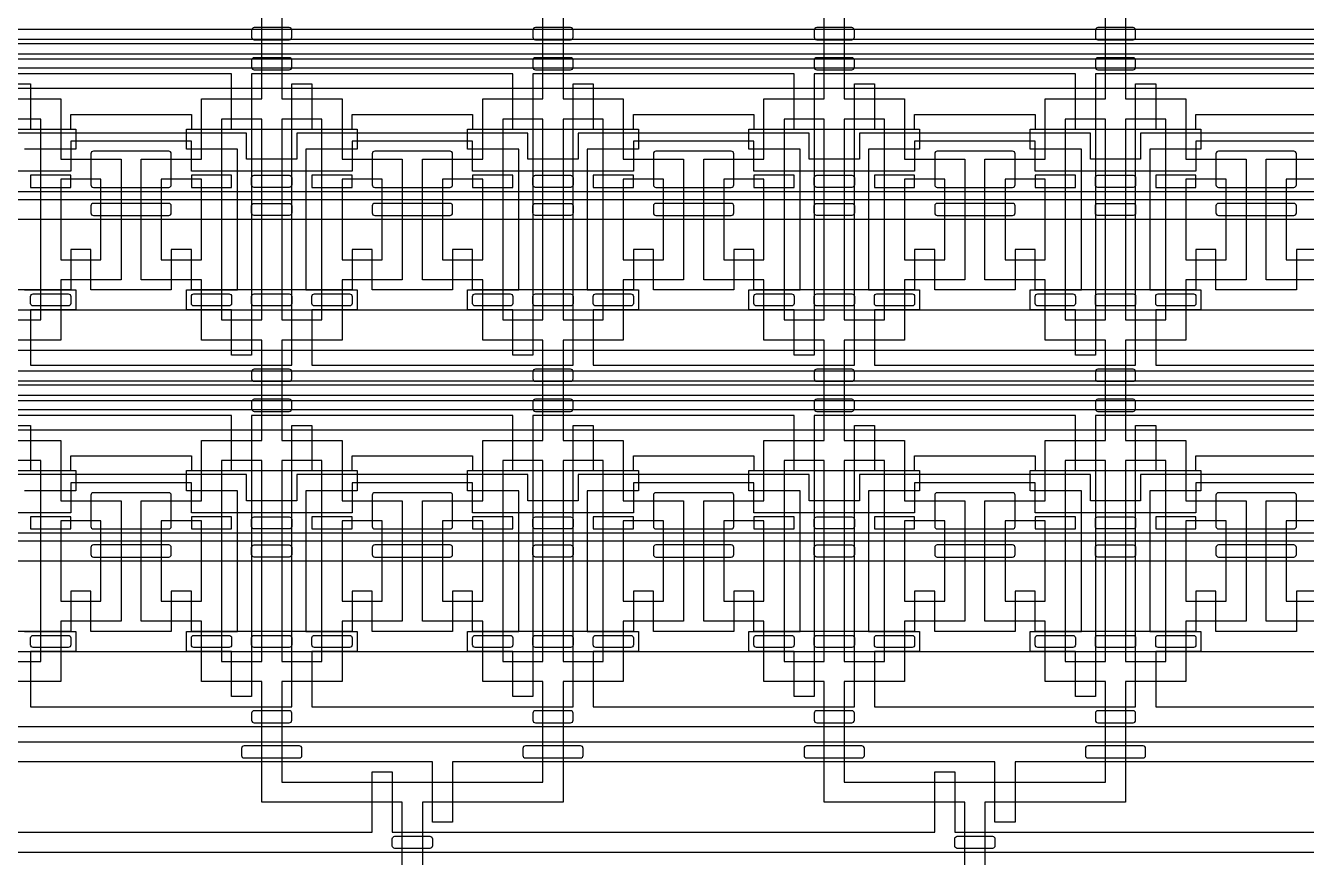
# Model space of a CAD drawing. Extents: x 0 to 194465, y -118660 to 40475.
# Drawn here: x 29387 to 35762, y 8948 to 13088 of the extents above; entities that cross this region are included whole.
import ezdxf

# ---------------------------------------------------------------- set-up
doc = ezdxf.new("R2010")
doc.units = 13
for name, color, linetype in [('Control 1 - Push up', 6, 'Continuous'), ('Control 2 - Push down', 1, 'Continuous'), ('Flow', 5, 'Continuous')]:
    doc.layers.add(name, color=color, linetype=linetype)

msp = doc.modelspace()

# ---------------------------------------------------------------- linework, layer by layer
at = {"layer": 'Control 1 - Push up'}
for points in [[(18462.5, 11673.1), (41962.5, 11673.1), (41962.5, 13170.6), (18462.5, 13170.6)], [(18362.5, 13070.6), (41862.5, 13070.6)], [(18262.5, 13020.6), (41762.5, 13020.6), (41762.5, 12123.1), (18262.5, 12123.1)], [(18162.5, 12223.1), (41662.5, 12223.1), (41662.5, 12920.6), (18162.5, 12920.6)], [(18062.5, 12263.1), (41562.5, 12263.1), (41562.5, 12876.1), (18062.5, 12876.1)], [(17962.5, 12776.1), (41462.5, 12776.1)], [(28812.5, 12573.1), (29612.5, 12573.1), (29612.5, 12646.1), (30212.5, 12646.1), (30212.5, 12573.1), (31012.5, 12573.1), (31012.5, 12646.1), (31612.5, 12646.1), (31612.5, 12573.1), (32412.5, 12573.1), (32412.5, 12646.1), (33012.5, 12646.1), (33012.5, 12573.1), (33812.5, 12573.1), (33812.5, 12646.1), (34412.5, 12646.1), (34412.5, 12573.1), (35212.5, 12573.1), (35212.5, 12646.1), (35812.5, 12646.1)], [(35812.5, 12513.1), (35212.5, 12513.1), (35212.5, 12363.1), (34412.5, 12363.1), (34412.5, 12513.1), (33812.5, 12513.1), (33812.5, 12363.1), (33012.5, 12363.1), (33012.5, 12513.1), (32412.5, 12513.1), (32412.5, 12363.1), (31612.5, 12363.1), (31612.5, 12513.1), (31012.5, 12513.1), (31012.5, 12363.1), (30212.5, 12363.1), (30212.5, 12513.1), (29612.5, 12513.1), (29612.5, 12363.1), (28812.5, 12363.1)], [(36087.5, 12553.1), (34937.5, 12553.1), (34937.5, 12423.1), (34687.5, 12423.1), (34687.5, 12553.1), (33537.5, 12553.1), (33537.5, 12423.1), (33287.5, 12423.1), (33287.5, 12553.1), (32137.5, 12553.1), (32137.5, 12423.1), (31887.5, 12423.1), (31887.5, 12553.1), (30737.5, 12553.1), (30737.5, 12423.1), (30487.5, 12423.1), (30487.5, 12553.1), (29337.5, 12553.1)], [(35812.5, 11973.1), (35712.5, 11973.1), (35712.5, 11773.1), (35312.5, 11773.1), (35312.5, 11973.1), (35212.5, 11973.1), (35212.5, 11773.1), (34412.5, 11773.1), (34412.5, 11973.1), (34312.5, 11973.1), (34312.5, 11773.1), (33912.5, 11773.1), (33912.5, 11973.1), (33812.5, 11973.1), (33812.5, 11773.1), (33012.5, 11773.1), (33012.5, 11973.1), (32912.5, 11973.1), (32912.5, 11773.1), (32512.5, 11773.1), (32512.5, 11973.1), (32412.5, 11973.1), (32412.5, 11773.1), (31612.5, 11773.1), (31612.5, 11973.1), (31512.5, 11973.1), (31512.5, 11773.1), (31112.5, 11773.1), (31112.5, 11973.1), (31012.5, 11973.1), (31012.5, 11773.1), (30212.5, 11773.1), (30212.5, 11973.1), (30112.5, 11973.1), (30112.5, 11773.1), (29712.5, 11773.1), (29712.5, 11973.1), (29612.5, 11973.1), (29612.5, 11773.1), (28812.5, 11773.1)], [(17962.5, 9973.1), (41962.5, 9973.1), (41962.5, 11470.6), (18462.5, 11470.6)], [(18362.5, 11370.6), (41862.5, 11370.6)], [(18262.5, 11320.6), (41762.5, 11320.6), (41762.5, 10423.1), (17962.5, 10423.1)], [(17962.5, 10523.1), (41662.5, 10523.1), (41662.5, 11220.6), (18162.5, 11220.6)], [(17962.5, 10563.1), (41562.5, 10563.1), (41562.5, 11176.1), (18062.5, 11176.1)], [(17962.5, 11076.1), (41462.5, 11076.1)], [(28812.5, 10873.1), (29612.5, 10873.1), (29612.5, 10946.1), (30212.5, 10946.1), (30212.5, 10873.1), (31012.5, 10873.1), (31012.5, 10946.1), (31612.5, 10946.1), (31612.5, 10873.1), (32412.5, 10873.1), (32412.5, 10946.1), (33012.5, 10946.1), (33012.5, 10873.1), (33812.5, 10873.1), (33812.5, 10946.1), (34412.5, 10946.1), (34412.5, 10873.1), (35212.5, 10873.1), (35212.5, 10946.1), (35812.5, 10946.1)], [(36087.5, 10853.1), (34937.5, 10853.1), (34937.5, 10723.1), (34687.5, 10723.1), (34687.5, 10853.1), (33537.5, 10853.1), (33537.5, 10723.1), (33287.5, 10723.1), (33287.5, 10853.1), (32137.5, 10853.1), (32137.5, 10723.1), (31887.5, 10723.1), (31887.5, 10853.1), (30737.5, 10853.1), (30737.5, 10723.1), (30487.5, 10723.1), (30487.5, 10853.1), (29337.5, 10853.1)], [(35812.5, 10813.1), (35212.5, 10813.1), (35212.5, 10663.1), (34412.5, 10663.1), (34412.5, 10813.1), (33812.5, 10813.1), (33812.5, 10663.1), (33012.5, 10663.1), (33012.5, 10813.1), (32412.5, 10813.1), (32412.5, 10663.1), (31612.5, 10663.1), (31612.5, 10813.1), (31012.5, 10813.1), (31012.5, 10663.1), (30212.5, 10663.1), (30212.5, 10813.1), (29612.5, 10813.1), (29612.5, 10663.1), (28812.5, 10663.1)], [(35812.5, 10273.1), (35712.5, 10273.1), (35712.5, 10073.1), (35312.5, 10073.1), (35312.5, 10273.1), (35212.5, 10273.1), (35212.5, 10073.1), (34412.5, 10073.1), (34412.5, 10273.1), (34312.5, 10273.1), (34312.5, 10073.1), (33912.5, 10073.1), (33912.5, 10273.1), (33812.5, 10273.1), (33812.5, 10073.1), (33012.5, 10073.1), (33012.5, 10273.1), (32912.5, 10273.1), (32912.5, 10073.1), (32512.5, 10073.1), (32512.5, 10273.1), (32412.5, 10273.1), (32412.5, 10073.1), (31612.5, 10073.1), (31612.5, 10273.1), (31512.5, 10273.1), (31512.5, 10073.1), (31112.5, 10073.1), (31112.5, 10273.1), (31012.5, 10273.1), (31012.5, 10073.1), (30212.5, 10073.1), (30212.5, 10273.1), (30112.5, 10273.1), (30112.5, 10073.1), (29712.5, 10073.1), (29712.5, 10273.1), (29612.5, 10273.1), (29612.5, 10073.1), (28812.5, 10073.1)]]:
    msp.add_lwpolyline(points, dxfattribs=at)
for points in [[(30112.5, 12450.6, 0.414214), (30100, 12463.1), (29725, 12463.1, 0.414214), (29712.5, 12450.6), (29712.5, 12295.6, 0.414214), (29725, 12283.1), (30100, 12283.1, 0.414214), (30112.5, 12295.6)], [(31512.5, 12450.6, 0.414214), (31500, 12463.1), (31125, 12463.1, 0.414214), (31112.5, 12450.6), (31112.5, 12295.6, 0.414214), (31125, 12283.1), (31500, 12283.1, 0.414214), (31512.5, 12295.6)], [(32912.5, 12450.6, 0.414214), (32900, 12463.1), (32525, 12463.1, 0.414214), (32512.5, 12450.6), (32512.5, 12295.6, 0.414214), (32525, 12283.1), (32900, 12283.1, 0.414214), (32912.5, 12295.6)], [(34312.5, 12450.6, 0.414214), (34300, 12463.1), (33925, 12463.1, 0.414214), (33912.5, 12450.6), (33912.5, 12295.6, 0.414214), (33925, 12283.1), (34300, 12283.1, 0.414214), (34312.5, 12295.6)], [(35712.5, 12450.6, 0.414214), (35700, 12463.1), (35325, 12463.1, 0.414214), (35312.5, 12450.6), (35312.5, 12295.6, 0.414214), (35325, 12283.1), (35700, 12283.1, 0.414214), (35712.5, 12295.6)], [(30525, 12283.1, -0.414214), (30512.5, 12295.6), (30512.5, 12330.6, -0.414214), (30525, 12343.1), (30700, 12343.1, -0.414214), (30712.5, 12330.6), (30712.5, 12295.6, -0.414214), (30700, 12283.1)], [(31925, 12283.1, -0.414214), (31912.5, 12295.6), (31912.5, 12330.6, -0.414214), (31925, 12343.1), (32100, 12343.1, -0.414214), (32112.5, 12330.6), (32112.5, 12295.6, -0.414214), (32100, 12283.1)], [(33325, 12283.1, -0.414214), (33312.5, 12295.6), (33312.5, 12330.6, -0.414214), (33325, 12343.1), (33500, 12343.1, -0.414214), (33512.5, 12330.6), (33512.5, 12295.6, -0.414214), (33500, 12283.1)], [(34725, 12283.1, -0.414214), (34712.5, 12295.6), (34712.5, 12330.6, -0.414214), (34725, 12343.1), (34900, 12343.1, -0.414214), (34912.5, 12330.6), (34912.5, 12295.6, -0.414214), (34900, 12283.1)], [(29725, 12143.1), (30100, 12143.1, 0.414214), (30112.5, 12155.6), (30112.5, 12190.6, 0.414214), (30100, 12203.1), (29725, 12203.1, 0.414214), (29712.5, 12190.6), (29712.5, 12155.6, 0.414214)], [(30525, 12143.1, -0.414214), (30512.5, 12155.6), (30512.5, 12190.6, -0.414214), (30525, 12203.1), (30700, 12203.1, -0.414214), (30712.5, 12190.6), (30712.5, 12155.6, -0.414214), (30700, 12143.1)], [(31125, 12143.1), (31500, 12143.1, 0.414214), (31512.5, 12155.6), (31512.5, 12190.6, 0.414214), (31500, 12203.1), (31125, 12203.1, 0.414214), (31112.5, 12190.6), (31112.5, 12155.6, 0.414214)], [(31925, 12143.1, -0.414214), (31912.5, 12155.6), (31912.5, 12190.6, -0.414214), (31925, 12203.1), (32100, 12203.1, -0.414214), (32112.5, 12190.6), (32112.5, 12155.6, -0.414214), (32100, 12143.1)], [(32525, 12143.1), (32900, 12143.1, 0.414214), (32912.5, 12155.6), (32912.5, 12190.6, 0.414214), (32900, 12203.1), (32525, 12203.1, 0.414214), (32512.5, 12190.6), (32512.5, 12155.6, 0.414214)], [(33325, 12143.1, -0.414214), (33312.5, 12155.6), (33312.5, 12190.6, -0.414214), (33325, 12203.1), (33500, 12203.1, -0.414214), (33512.5, 12190.6), (33512.5, 12155.6, -0.414214), (33500, 12143.1)], [(33925, 12143.1), (34300, 12143.1, 0.414214), (34312.5, 12155.6), (34312.5, 12190.6, 0.414214), (34300, 12203.1), (33925, 12203.1, 0.414214), (33912.5, 12190.6), (33912.5, 12155.6, 0.414214)], [(34725, 12143.1, -0.414214), (34712.5, 12155.6), (34712.5, 12190.6, -0.414214), (34725, 12203.1), (34900, 12203.1, -0.414214), (34912.5, 12190.6), (34912.5, 12155.6, -0.414214), (34900, 12143.1)], [(35325, 12143.1), (35700, 12143.1, 0.414214), (35712.5, 12155.6), (35712.5, 12190.6, 0.414214), (35700, 12203.1), (35325, 12203.1, 0.414214), (35312.5, 12190.6), (35312.5, 12155.6, 0.414214)], [(29425, 11693.1, -0.414214), (29412.5, 11705.6), (29412.5, 11740.6, -0.414214), (29425, 11753.1), (29600, 11753.1, -0.414214), (29612.5, 11740.6), (29612.5, 11705.6, -0.414214), (29600, 11693.1)], [(30225, 11693.1, -0.414214), (30212.5, 11705.6), (30212.5, 11740.6, -0.414214), (30225, 11753.1), (30400, 11753.1, -0.414214), (30412.5, 11740.6), (30412.5, 11705.6, -0.414214), (30400, 11693.1)], [(30525, 11693.1, -0.414214), (30512.5, 11705.6), (30512.5, 11740.6, -0.414214), (30525, 11753.1), (30700, 11753.1, -0.414214), (30712.5, 11740.6), (30712.5, 11705.6, -0.414214), (30700, 11693.1)], [(30825, 11693.1, -0.414214), (30812.5, 11705.6), (30812.5, 11740.6, -0.414214), (30825, 11753.1), (31000, 11753.1, -0.414214), (31012.5, 11740.6), (31012.5, 11705.6, -0.414214), (31000, 11693.1)], [(31625, 11693.1, -0.414214), (31612.5, 11705.6), (31612.5, 11740.6, -0.414214), (31625, 11753.1), (31800, 11753.1, -0.414214), (31812.5, 11740.6), (31812.5, 11705.6, -0.414214), (31800, 11693.1)], [(31925, 11693.1, -0.414214), (31912.5, 11705.6), (31912.5, 11740.6, -0.414214), (31925, 11753.1), (32100, 11753.1, -0.414214), (32112.5, 11740.6), (32112.5, 11705.6, -0.414214), (32100, 11693.1)], [(32225, 11693.1, -0.414214), (32212.5, 11705.6), (32212.5, 11740.6, -0.414214), (32225, 11753.1), (32400, 11753.1, -0.414214), (32412.5, 11740.6), (32412.5, 11705.6, -0.414214), (32400, 11693.1)], [(33025, 11693.1, -0.414214), (33012.5, 11705.6), (33012.5, 11740.6, -0.414214), (33025, 11753.1), (33200, 11753.1, -0.414214), (33212.5, 11740.6), (33212.5, 11705.6, -0.414214), (33200, 11693.1)], [(33325, 11693.1, -0.414214), (33312.5, 11705.6), (33312.5, 11740.6, -0.414214), (33325, 11753.1), (33500, 11753.1, -0.414214), (33512.5, 11740.6), (33512.5, 11705.6, -0.414214), (33500, 11693.1)], [(33625, 11693.1, -0.414214), (33612.5, 11705.6), (33612.5, 11740.6, -0.414214), (33625, 11753.1), (33800, 11753.1, -0.414214), (33812.5, 11740.6), (33812.5, 11705.6, -0.414214), (33800, 11693.1)], [(34425, 11693.1, -0.414214), (34412.5, 11705.6), (34412.5, 11740.6, -0.414214), (34425, 11753.1), (34600, 11753.1, -0.414214), (34612.5, 11740.6), (34612.5, 11705.6, -0.414214), (34600, 11693.1)], [(34725, 11693.1, -0.414214), (34712.5, 11705.6), (34712.5, 11740.6, -0.414214), (34725, 11753.1), (34900, 11753.1, -0.414214), (34912.5, 11740.6), (34912.5, 11705.6, -0.414214), (34900, 11693.1)], [(35025, 11693.1, -0.414214), (35012.5, 11705.6), (35012.5, 11740.6, -0.414214), (35025, 11753.1), (35200, 11753.1, -0.414214), (35212.5, 11740.6), (35212.5, 11705.6, -0.414214), (35200, 11693.1)], [(30112.5, 10750.6, 0.414214), (30100, 10763.1), (29725, 10763.1, 0.414214), (29712.5, 10750.6), (29712.5, 10595.6, 0.414214), (29725, 10583.1), (30100, 10583.1, 0.414214), (30112.5, 10595.6)], [(31512.5, 10750.6, 0.414214), (31500, 10763.1), (31125, 10763.1, 0.414214), (31112.5, 10750.6), (31112.5, 10595.6, 0.414214), (31125, 10583.1), (31500, 10583.1, 0.414214), (31512.5, 10595.6)], [(32912.5, 10750.6, 0.414214), (32900, 10763.1), (32525, 10763.1, 0.414214), (32512.5, 10750.6), (32512.5, 10595.6, 0.414214), (32525, 10583.1), (32900, 10583.1, 0.414214), (32912.5, 10595.6)], [(34312.5, 10750.6, 0.414214), (34300, 10763.1), (33925, 10763.1, 0.414214), (33912.5, 10750.6), (33912.5, 10595.6, 0.414214), (33925, 10583.1), (34300, 10583.1, 0.414214), (34312.5, 10595.6)], [(35712.5, 10750.6, 0.414214), (35700, 10763.1), (35325, 10763.1, 0.414214), (35312.5, 10750.6), (35312.5, 10595.6, 0.414214), (35325, 10583.1), (35700, 10583.1, 0.414214), (35712.5, 10595.6)], [(30525, 10583.1, -0.414214), (30512.5, 10595.6), (30512.5, 10630.6, -0.414214), (30525, 10643.1), (30700, 10643.1, -0.414214), (30712.5, 10630.6), (30712.5, 10595.6, -0.414214), (30700, 10583.1)], [(31925, 10583.1, -0.414214), (31912.5, 10595.6), (31912.5, 10630.6, -0.414214), (31925, 10643.1), (32100, 10643.1, -0.414214), (32112.5, 10630.6), (32112.5, 10595.6, -0.414214), (32100, 10583.1)], [(33325, 10583.1, -0.414214), (33312.5, 10595.6), (33312.5, 10630.6, -0.414214), (33325, 10643.1), (33500, 10643.1, -0.414214), (33512.5, 10630.6), (33512.5, 10595.6, -0.414214), (33500, 10583.1)], [(34725, 10583.1, -0.414214), (34712.5, 10595.6), (34712.5, 10630.6, -0.414214), (34725, 10643.1), (34900, 10643.1, -0.414214), (34912.5, 10630.6), (34912.5, 10595.6, -0.414214), (34900, 10583.1)], [(29725, 10443.1), (30100, 10443.1, 0.414214), (30112.5, 10455.6), (30112.5, 10490.6, 0.414214), (30100, 10503.1), (29725, 10503.1, 0.414214), (29712.5, 10490.6), (29712.5, 10455.6, 0.414214)], [(30525, 10443.1, -0.414214), (30512.5, 10455.6), (30512.5, 10490.6, -0.414214), (30525, 10503.1), (30700, 10503.1, -0.414214), (30712.5, 10490.6), (30712.5, 10455.6, -0.414214), (30700, 10443.1)], [(31125, 10443.1), (31500, 10443.1, 0.414214), (31512.5, 10455.6), (31512.5, 10490.6, 0.414214), (31500, 10503.1), (31125, 10503.1, 0.414214), (31112.5, 10490.6), (31112.5, 10455.6, 0.414214)], [(31925, 10443.1, -0.414214), (31912.5, 10455.6), (31912.5, 10490.6, -0.414214), (31925, 10503.1), (32100, 10503.1, -0.414214), (32112.5, 10490.6), (32112.5, 10455.6, -0.414214), (32100, 10443.1)], [(32525, 10443.1), (32900, 10443.1, 0.414214), (32912.5, 10455.6), (32912.5, 10490.6, 0.414214), (32900, 10503.1), (32525, 10503.1, 0.414214), (32512.5, 10490.6), (32512.5, 10455.6, 0.414214)], [(33325, 10443.1, -0.414214), (33312.5, 10455.6), (33312.5, 10490.6, -0.414214), (33325, 10503.1), (33500, 10503.1, -0.414214), (33512.5, 10490.6), (33512.5, 10455.6, -0.414214), (33500, 10443.1)], [(33925, 10443.1), (34300, 10443.1, 0.414214), (34312.5, 10455.6), (34312.5, 10490.6, 0.414214), (34300, 10503.1), (33925, 10503.1, 0.414214), (33912.5, 10490.6), (33912.5, 10455.6, 0.414214)], [(34725, 10443.1, -0.414214), (34712.5, 10455.6), (34712.5, 10490.6, -0.414214), (34725, 10503.1), (34900, 10503.1, -0.414214), (34912.5, 10490.6), (34912.5, 10455.6, -0.414214), (34900, 10443.1)], [(35325, 10443.1), (35700, 10443.1, 0.414214), (35712.5, 10455.6), (35712.5, 10490.6, 0.414214), (35700, 10503.1), (35325, 10503.1, 0.414214), (35312.5, 10490.6), (35312.5, 10455.6, 0.414214)], [(29425, 9993.1, -0.414214), (29412.5, 10005.6), (29412.5, 10040.6, -0.414214), (29425, 10053.1), (29600, 10053.1, -0.414214), (29612.5, 10040.6), (29612.5, 10005.6, -0.414214), (29600, 9993.1)], [(30225, 9993.1, -0.414214), (30212.5, 10005.6), (30212.5, 10040.6, -0.414214), (30225, 10053.1), (30400, 10053.1, -0.414214), (30412.5, 10040.6), (30412.5, 10005.6, -0.414214), (30400, 9993.1)], [(30525, 9993.1, -0.414214), (30512.5, 10005.6), (30512.5, 10040.6, -0.414214), (30525, 10053.1), (30700, 10053.1, -0.414214), (30712.5, 10040.6), (30712.5, 10005.6, -0.414214), (30700, 9993.1)], [(30825, 9993.1, -0.414214), (30812.5, 10005.6), (30812.5, 10040.6, -0.414214), (30825, 10053.1), (31000, 10053.1, -0.414214), (31012.5, 10040.6), (31012.5, 10005.6, -0.414214), (31000, 9993.1)], [(31625, 9993.1, -0.414214), (31612.5, 10005.6), (31612.5, 10040.6, -0.414214), (31625, 10053.1), (31800, 10053.1, -0.414214), (31812.5, 10040.6), (31812.5, 10005.6, -0.414214), (31800, 9993.1)], [(31925, 9993.1, -0.414214), (31912.5, 10005.6), (31912.5, 10040.6, -0.414214), (31925, 10053.1), (32100, 10053.1, -0.414214), (32112.5, 10040.6), (32112.5, 10005.6, -0.414214), (32100, 9993.1)], [(32225, 9993.1, -0.414214), (32212.5, 10005.6), (32212.5, 10040.6, -0.414214), (32225, 10053.1), (32400, 10053.1, -0.414214), (32412.5, 10040.6), (32412.5, 10005.6, -0.414214), (32400, 9993.1)], [(33025, 9993.1, -0.414214), (33012.5, 10005.6), (33012.5, 10040.6, -0.414214), (33025, 10053.1), (33200, 10053.1, -0.414214), (33212.5, 10040.6), (33212.5, 10005.6, -0.414214), (33200, 9993.1)], [(33325, 9993.1, -0.414214), (33312.5, 10005.6), (33312.5, 10040.6, -0.414214), (33325, 10053.1), (33500, 10053.1, -0.414214), (33512.5, 10040.6), (33512.5, 10005.6, -0.414214), (33500, 9993.1)], [(33625, 9993.1, -0.414214), (33612.5, 10005.6), (33612.5, 10040.6, -0.414214), (33625, 10053.1), (33800, 10053.1, -0.414214), (33812.5, 10040.6), (33812.5, 10005.6, -0.414214), (33800, 9993.1)], [(34425, 9993.1, -0.414214), (34412.5, 10005.6), (34412.5, 10040.6, -0.414214), (34425, 10053.1), (34600, 10053.1, -0.414214), (34612.5, 10040.6), (34612.5, 10005.6, -0.414214), (34600, 9993.1)], [(34725, 9993.1, -0.414214), (34712.5, 10005.6), (34712.5, 10040.6, -0.414214), (34725, 10053.1), (34900, 10053.1, -0.414214), (34912.5, 10040.6), (34912.5, 10005.6, -0.414214), (34900, 9993.1)], [(35025, 9993.1, -0.414214), (35012.5, 10005.6), (35012.5, 10040.6, -0.414214), (35025, 10053.1), (35200, 10053.1, -0.414214), (35212.5, 10040.6), (35212.5, 10005.6, -0.414214), (35200, 9993.1)]]:
    msp.add_lwpolyline(points, format="xyb", close=True, dxfattribs=at)
for points in [[(29612.5, 12343.1), (29412.5, 12343.1), (29412.5, 12283.1), (29612.5, 12283.1)], [(30412.5, 12343.1), (30212.5, 12343.1), (30212.5, 12283.1), (30412.5, 12283.1)], [(31012.5, 12343.1), (30812.5, 12343.1), (30812.5, 12283.1), (31012.5, 12283.1)], [(31812.5, 12343.1), (31612.5, 12343.1), (31612.5, 12283.1), (31812.5, 12283.1)], [(32412.5, 12343.1), (32212.5, 12343.1), (32212.5, 12283.1), (32412.5, 12283.1)], [(33212.5, 12343.1), (33012.5, 12343.1), (33012.5, 12283.1), (33212.5, 12283.1)], [(33812.5, 12343.1), (33612.5, 12343.1), (33612.5, 12283.1), (33812.5, 12283.1)], [(34612.5, 12343.1), (34412.5, 12343.1), (34412.5, 12283.1), (34612.5, 12283.1)], [(35212.5, 12343.1), (35012.5, 12343.1), (35012.5, 12283.1), (35212.5, 12283.1)], [(29612.5, 10643.1), (29412.5, 10643.1), (29412.5, 10583.1), (29612.5, 10583.1)], [(30412.5, 10643.1), (30212.5, 10643.1), (30212.5, 10583.1), (30412.5, 10583.1)], [(31012.5, 10643.1), (30812.5, 10643.1), (30812.5, 10583.1), (31012.5, 10583.1)], [(31812.5, 10643.1), (31612.5, 10643.1), (31612.5, 10583.1), (31812.5, 10583.1)], [(32412.5, 10643.1), (32212.5, 10643.1), (32212.5, 10583.1), (32412.5, 10583.1)], [(33212.5, 10643.1), (33012.5, 10643.1), (33012.5, 10583.1), (33212.5, 10583.1)], [(33812.5, 10643.1), (33612.5, 10643.1), (33612.5, 10583.1), (33812.5, 10583.1)], [(34612.5, 10643.1), (34412.5, 10643.1), (34412.5, 10583.1), (34612.5, 10583.1)], [(35212.5, 10643.1), (35012.5, 10643.1), (35012.5, 10583.1), (35212.5, 10583.1)]]:
    msp.add_lwpolyline(points, close=True, dxfattribs=at)
at = {"layer": 'Control 2 - Push down'}
for points in [[(30700, 13078.1), (30525, 13078.1, 0.414214), (30512.5, 13065.6), (30512.5, 13030.6, 0.414214), (30525, 13018.1), (30700, 13018.1, 0.414214), (30712.5, 13030.6), (30712.5, 13065.6, 0.414214)], [(32100, 13078.1), (31925, 13078.1, 0.414214), (31912.5, 13065.6), (31912.5, 13030.6, 0.414214), (31925, 13018.1), (32100, 13018.1, 0.414214), (32112.5, 13030.6), (32112.5, 13065.6, 0.414214)], [(33500, 13078.1), (33325, 13078.1, 0.414214), (33312.5, 13065.6), (33312.5, 13030.6, 0.414214), (33325, 13018.1), (33500, 13018.1, 0.414214), (33512.5, 13030.6), (33512.5, 13065.6, 0.414214)], [(34900, 13078.1), (34725, 13078.1, 0.414214), (34712.5, 13065.6), (34712.5, 13030.6, 0.414214), (34725, 13018.1), (34900, 13018.1, 0.414214), (34912.5, 13030.6), (34912.5, 13065.6, 0.414214)], [(30700, 12928.1), (30525, 12928.1, 0.414214), (30512.5, 12915.6), (30512.5, 12880.6, 0.414214), (30525, 12868.1), (30700, 12868.1, 0.414214), (30712.5, 12880.6), (30712.5, 12915.6, 0.414214)], [(32100, 12928.1), (31925, 12928.1, 0.414214), (31912.5, 12915.6), (31912.5, 12880.6, 0.414214), (31925, 12868.1), (32100, 12868.1, 0.414214), (32112.5, 12880.6), (32112.5, 12915.6, 0.414214)], [(33500, 12928.1), (33325, 12928.1, 0.414214), (33312.5, 12915.6), (33312.5, 12880.6, 0.414214), (33325, 12868.1), (33500, 12868.1, 0.414214), (33512.5, 12880.6), (33512.5, 12915.6, 0.414214)], [(34900, 12928.1), (34725, 12928.1, 0.414214), (34712.5, 12915.6), (34712.5, 12880.6, 0.414214), (34725, 12868.1), (34900, 12868.1, 0.414214), (34912.5, 12880.6), (34912.5, 12915.6, 0.414214)], [(30700, 11378.1), (30525, 11378.1, 0.414214), (30512.5, 11365.6), (30512.5, 11330.6, 0.414214), (30525, 11318.1), (30700, 11318.1, 0.414214), (30712.5, 11330.6), (30712.5, 11365.6, 0.414214)], [(32100, 11378.1), (31925, 11378.1, 0.414214), (31912.5, 11365.6), (31912.5, 11330.6, 0.414214), (31925, 11318.1), (32100, 11318.1, 0.414214), (32112.5, 11330.6), (32112.5, 11365.6, 0.414214)], [(33500, 11378.1), (33325, 11378.1, 0.414214), (33312.5, 11365.6), (33312.5, 11330.6, 0.414214), (33325, 11318.1), (33500, 11318.1, 0.414214), (33512.5, 11330.6), (33512.5, 11365.6, 0.414214)], [(34900, 11378.1), (34725, 11378.1, 0.414214), (34712.5, 11365.6), (34712.5, 11330.6, 0.414214), (34725, 11318.1), (34900, 11318.1, 0.414214), (34912.5, 11330.6), (34912.5, 11365.6, 0.414214)], [(30700, 11228.1), (30525, 11228.1, 0.414214), (30512.5, 11215.6), (30512.5, 11180.6, 0.414214), (30525, 11168.1), (30700, 11168.1, 0.414214), (30712.5, 11180.6), (30712.5, 11215.6, 0.414214)], [(32100, 11228.1), (31925, 11228.1, 0.414214), (31912.5, 11215.6), (31912.5, 11180.6, 0.414214), (31925, 11168.1), (32100, 11168.1, 0.414214), (32112.5, 11180.6), (32112.5, 11215.6, 0.414214)], [(33500, 11228.1), (33325, 11228.1, 0.414214), (33312.5, 11215.6), (33312.5, 11180.6, 0.414214), (33325, 11168.1), (33500, 11168.1, 0.414214), (33512.5, 11180.6), (33512.5, 11215.6, 0.414214)], [(34900, 11228.1), (34725, 11228.1, 0.414214), (34712.5, 11215.6), (34712.5, 11180.6, 0.414214), (34725, 11168.1), (34900, 11168.1, 0.414214), (34912.5, 11180.6), (34912.5, 11215.6, 0.414214)], [(30700, 9678.1), (30525, 9678.1, 0.414214), (30512.5, 9665.6), (30512.5, 9630.6, 0.414214), (30525, 9618.1), (30700, 9618.1, 0.414214), (30712.5, 9630.6), (30712.5, 9665.6, 0.414214)], [(32100, 9678.1), (31925, 9678.1, 0.414214), (31912.5, 9665.6), (31912.5, 9630.6, 0.414214), (31925, 9618.1), (32100, 9618.1, 0.414214), (32112.5, 9630.6), (32112.5, 9665.6, 0.414214)], [(33500, 9678.1), (33325, 9678.1, 0.414214), (33312.5, 9665.6), (33312.5, 9630.6, 0.414214), (33325, 9618.1), (33500, 9618.1, 0.414214), (33512.5, 9630.6), (33512.5, 9665.6, 0.414214)], [(34900, 9678.1), (34725, 9678.1, 0.414214), (34712.5, 9665.6), (34712.5, 9630.6, 0.414214), (34725, 9618.1), (34900, 9618.1, 0.414214), (34912.5, 9630.6), (34912.5, 9665.6, 0.414214)], [(30462.5, 9490.6), (30462.5, 9455.6, 0.414214), (30475, 9443.1), (30750, 9443.1, 0.414214), (30762.5, 9455.6), (30762.5, 9490.6, 0.414214), (30750, 9503.1), (30475, 9503.1, 0.414214)], [(31862.5, 9490.6), (31862.5, 9455.6, 0.414214), (31875, 9443.1), (32150, 9443.1, 0.414214), (32162.5, 9455.6), (32162.5, 9490.6, 0.414214), (32150, 9503.1), (31875, 9503.1, 0.414214)], [(33262.5, 9490.6), (33262.5, 9455.6, 0.414214), (33275, 9443.1), (33550, 9443.1, 0.414214), (33562.5, 9455.6), (33562.5, 9490.6, 0.414214), (33550, 9503.1), (33275, 9503.1, 0.414214)], [(34662.5, 9490.6), (34662.5, 9455.6, 0.414214), (34675, 9443.1), (34950, 9443.1, 0.414214), (34962.5, 9455.6), (34962.5, 9490.6, 0.414214), (34950, 9503.1), (34675, 9503.1, 0.414214)], [(31400, 8993.1), (31225, 8993.1, -0.414214), (31212.5, 9005.6), (31212.5, 9040.6, -0.414214), (31225, 9053.1), (31400, 9053.1, -0.414214), (31412.5, 9040.6), (31412.5, 9005.6, -0.414214)], [(34200, 8993.1), (34025, 8993.1, -0.414214), (34012.5, 9005.6), (34012.5, 9040.6, -0.414214), (34025, 9053.1), (34200, 9053.1, -0.414214), (34212.5, 9040.6), (34212.5, 9005.6, -0.414214)]]:
    msp.add_lwpolyline(points, format="xyb", close=True, dxfattribs=at)
for points in [[(19212.5, 12948.1), (44962.5, 12948.1)], [(44962.5, 12998.1), (19512.5, 12998.1)], [(36012.5, 12848.1), (34712.5, 12848.1), (34712.5, 11448.1), (34612.5, 11448.1), (34612.5, 11673.1), (34387.5, 11673.1), (34387.5, 11773.1), (34642.5, 11773.1), (34642.5, 12473.1), (34387.5, 12473.1), (34387.5, 12573.1), (34612.5, 12573.1), (34612.5, 12848.1), (33312.5, 12848.1), (33312.5, 11448.1), (33212.5, 11448.1), (33212.5, 11673.1), (32987.5, 11673.1), (32987.5, 11773.1), (33242.5, 11773.1), (33242.5, 12473.1), (32987.5, 12473.1), (32987.5, 12573.1), (33212.5, 12573.1), (33212.5, 12848.1), (31912.5, 12848.1), (31912.5, 11448.1), (31812.5, 11448.1), (31812.5, 11673.1), (31587.5, 11673.1), (31587.5, 11773.1), (31842.5, 11773.1), (31842.5, 12473.1), (31587.5, 12473.1), (31587.5, 12573.1), (31812.5, 12573.1), (31812.5, 12848.1), (30512.5, 12848.1), (30512.5, 11448.1), (30412.5, 11448.1), (30412.5, 11673.1), (30187.5, 11673.1), (30187.5, 11773.1), (30442.5, 11773.1), (30442.5, 12473.1), (30187.5, 12473.1), (30187.5, 12573.1), (30412.5, 12573.1), (30412.5, 12848.1), (29112.5, 12848.1)], [(29312.5, 12798.1), (29412.5, 12798.1), (29412.5, 12573.1), (29637.5, 12573.1), (29637.5, 12473.1), (29382.5, 12473.1)], [(29382.5, 11773.1), (29637.5, 11773.1), (29637.5, 11673.1), (29412.5, 11673.1), (29412.5, 11398.1), (30712.5, 11398.1), (30712.5, 12798.1), (30812.5, 12798.1), (30812.5, 12573.1), (31037.5, 12573.1), (31037.5, 12473.1), (30782.5, 12473.1), (30782.5, 11773.1), (31037.5, 11773.1), (31037.5, 11673.1), (30812.5, 11673.1), (30812.5, 11398.1), (32112.5, 11398.1), (32112.5, 12798.1), (32212.5, 12798.1), (32212.5, 12573.1), (32437.5, 12573.1), (32437.5, 12473.1), (32182.5, 12473.1), (32182.5, 11773.1), (32437.5, 11773.1), (32437.5, 11673.1), (32212.5, 11673.1), (32212.5, 11398.1), (33512.5, 11398.1), (33512.5, 12798.1), (33612.5, 12798.1), (33612.5, 12573.1), (33837.5, 12573.1), (33837.5, 12473.1), (33582.5, 12473.1), (33582.5, 11773.1), (33837.5, 11773.1), (33837.5, 11673.1), (33612.5, 11673.1), (33612.5, 11398.1), (34912.5, 11398.1), (34912.5, 12798.1), (35012.5, 12798.1), (35012.5, 12573.1), (35237.5, 12573.1), (35237.5, 12473.1), (34982.5, 12473.1), (34982.5, 11773.1), (35237.5, 11773.1), (35237.5, 11673.1), (35012.5, 11673.1), (35012.5, 11398.1), (36312.5, 11398.1)], [(44962.5, 11298.1), (19512.5, 11298.1)], [(19212.5, 11248.1), (44962.5, 11248.1)], [(36012.5, 11148.1), (34712.5, 11148.1), (34712.5, 9748.1), (34612.5, 9748.1), (34612.5, 9973.1), (34387.5, 9973.1), (34387.5, 10073.1), (34642.5, 10073.1), (34642.5, 10773.1), (34387.5, 10773.1), (34387.5, 10873.1), (34612.5, 10873.1), (34612.5, 11148.1), (33312.5, 11148.1), (33312.5, 9748.1), (33212.5, 9748.1), (33212.5, 9973.1), (32987.5, 9973.1), (32987.5, 10073.1), (33242.5, 10073.1), (33242.5, 10773.1), (32987.5, 10773.1), (32987.5, 10873.1), (33212.5, 10873.1), (33212.5, 11148.1), (31912.5, 11148.1), (31912.5, 9748.1), (31812.5, 9748.1), (31812.5, 9973.1), (31587.5, 9973.1), (31587.5, 10073.1), (31842.5, 10073.1), (31842.5, 10773.1), (31587.5, 10773.1), (31587.5, 10873.1), (31812.5, 10873.1), (31812.5, 11148.1), (30512.5, 11148.1), (30512.5, 9748.1), (30412.5, 9748.1), (30412.5, 9973.1), (30187.5, 9973.1), (30187.5, 10073.1), (30442.5, 10073.1), (30442.5, 10773.1), (30187.5, 10773.1), (30187.5, 10873.1), (30412.5, 10873.1), (30412.5, 11148.1), (29112.5, 11148.1)], [(29312.5, 11098.1), (29412.5, 11098.1), (29412.5, 10873.1), (29637.5, 10873.1), (29637.5, 10773.1), (29382.5, 10773.1)], [(29382.5, 10073.1), (29637.5, 10073.1), (29637.5, 9973.1), (29412.5, 9973.1), (29412.5, 9698.1), (30712.5, 9698.1), (30712.5, 11098.1), (30812.5, 11098.1), (30812.5, 10873.1), (31037.5, 10873.1), (31037.5, 10773.1), (30782.5, 10773.1), (30782.5, 10073.1), (31037.5, 10073.1), (31037.5, 9973.1), (30812.5, 9973.1), (30812.5, 9698.1), (32112.5, 9698.1), (32112.5, 11098.1), (32212.5, 11098.1), (32212.5, 10873.1), (32437.5, 10873.1), (32437.5, 10773.1), (32182.5, 10773.1), (32182.5, 10073.1), (32437.5, 10073.1), (32437.5, 9973.1), (32212.5, 9973.1), (32212.5, 9698.1), (33512.5, 9698.1), (33512.5, 11098.1), (33612.5, 11098.1), (33612.5, 10873.1), (33837.5, 10873.1), (33837.5, 10773.1), (33582.5, 10773.1), (33582.5, 10073.1), (33837.5, 10073.1), (33837.5, 9973.1), (33612.5, 9973.1), (33612.5, 9698.1), (34912.5, 9698.1), (34912.5, 11098.1), (35012.5, 11098.1), (35012.5, 10873.1), (35237.5, 10873.1), (35237.5, 10773.1), (34982.5, 10773.1), (34982.5, 10073.1), (35237.5, 10073.1), (35237.5, 9973.1), (35012.5, 9973.1), (35012.5, 9698.1), (36312.5, 9698.1)], [(44962.5, 9598.1), (19512.5, 9598.1)], [(18432.5, 9523.1), (40962.5, 9523.1)], [(20012.5, 9073.1), (22712.5, 9073.1), (22712.5, 9373.1), (22812.5, 9373.1), (22812.5, 9073.1), (25512.5, 9073.1), (25512.5, 9373.1), (25612.5, 9373.1), (25612.5, 9073.1), (28312.5, 9073.1), (28312.5, 9373.1), (28412.5, 9373.1), (28412.5, 9073.1), (31112.5, 9073.1), (31112.5, 9373.1), (31212.5, 9373.1), (31212.5, 9073.1), (33912.5, 9073.1), (33912.5, 9373.1), (34012.5, 9373.1), (34012.5, 9073.1), (36712.5, 9073.1)], [(37012.5, 9423.1), (34312.5, 9423.1), (34312.5, 9123.1), (34212.5, 9123.1), (34212.5, 9423.1), (31512.5, 9423.1), (31512.5, 9123.1), (31412.5, 9123.1), (31412.5, 9423.1), (28712.5, 9423.1), (28712.5, 9123.1), (28612.5, 9123.1), (28612.5, 9423.1), (25912.5, 9423.1), (25912.5, 9123.1), (25812.5, 9123.1), (25812.5, 9423.1), (23112.5, 9423.1), (23112.5, 9123.1), (23012.5, 9123.1), (23012.5, 9423.1), (20312.5, 9423.1)], [(40262.5, 8973.1), (18132.5, 8973.1)]]:
    msp.add_lwpolyline(points, dxfattribs=at)
at = {"layer": 'Flow'}
for points in [[(31262.5, 8623.1), (31262.5, 9223.1), (30562.5, 9223.1), (30562.5, 9573.1), (30562.5, 9823.1), (30262.5, 9823.1), (30262.5, 10123.1), (29962.5, 10123.1), (29962.5, 10723.1), (30262.5, 10723.1), (30262.5, 11023.1), (30562.5, 11023.1), (30562.5, 11273.1), (30562.5, 11523.1), (30262.5, 11523.1), (30262.5, 11823.1), (29962.5, 11823.1), (29962.5, 12423.1), (30262.5, 12423.1), (30262.5, 12723.1), (30562.5, 12723.1), (30562.5, 12973.1), (30562.5, 13223.1)], [(30662.5, 13223.1), (30662.5, 12973.1), (30662.5, 12723.1), (30962.5, 12723.1), (30962.5, 12423.1), (31262.5, 12423.1), (31262.5, 11823.1), (30962.5, 11823.1), (30962.5, 11523.1), (30662.5, 11523.1), (30662.5, 11273.1), (30662.5, 11023.1), (30962.5, 11023.1), (30962.5, 10723.1), (31262.5, 10723.1), (31262.5, 10123.1), (30962.5, 10123.1), (30962.5, 9823.1), (30662.5, 9823.1), (30662.5, 9573.1), (30662.5, 9323.1), (31962.5, 9323.1), (31962.5, 9573.1), (31962.5, 9823.1), (31662.5, 9823.1), (31662.5, 10123.1), (31362.5, 10123.1), (31362.5, 10723.1), (31662.5, 10723.1), (31662.5, 11023.1), (31962.5, 11023.1), (31962.5, 11273.1), (31962.5, 11523.1), (31662.5, 11523.1), (31662.5, 11823.1), (31362.5, 11823.1), (31362.5, 12423.1), (31662.5, 12423.1), (31662.5, 12723.1), (31962.5, 12723.1), (31962.5, 12973.1), (31962.5, 13223.1)], [(32062.5, 13223.1), (32062.5, 12973.1), (32062.5, 12723.1), (32362.5, 12723.1), (32362.5, 12423.1), (32662.5, 12423.1), (32662.5, 11823.1), (32362.5, 11823.1), (32362.5, 11523.1), (32062.5, 11523.1), (32062.5, 11273.1), (32062.5, 11023.1), (32362.5, 11023.1), (32362.5, 10723.1), (32662.5, 10723.1), (32662.5, 10123.1), (32362.5, 10123.1), (32362.5, 9823.1), (32062.5, 9823.1), (32062.5, 9573.1), (32062.5, 9223.1), (31362.5, 9223.1), (31362.5, 8723.1)], [(34062.5, 8723.1), (34062.5, 9223.1), (33362.5, 9223.1), (33362.5, 9573.1), (33362.5, 9823.1), (33062.5, 9823.1), (33062.5, 10123.1), (32762.5, 10123.1), (32762.5, 10723.1), (33062.5, 10723.1), (33062.5, 11023.1), (33362.5, 11023.1), (33362.5, 11273.1), (33362.5, 11523.1), (33062.5, 11523.1), (33062.5, 11823.1), (32762.5, 11823.1), (32762.5, 12423.1), (33062.5, 12423.1), (33062.5, 12723.1), (33362.5, 12723.1), (33362.5, 12973.1), (33362.5, 13223.1)], [(33462.5, 13223.1), (33462.5, 12973.1), (33462.5, 12723.1), (33762.5, 12723.1), (33762.5, 12423.1), (34062.5, 12423.1), (34062.5, 11823.1), (33762.5, 11823.1), (33762.5, 11523.1), (33462.5, 11523.1), (33462.5, 11273.1), (33462.5, 11023.1), (33762.5, 11023.1), (33762.5, 10723.1), (34062.5, 10723.1), (34062.5, 10123.1), (33762.5, 10123.1), (33762.5, 9823.1), (33462.5, 9823.1), (33462.5, 9573.1), (33462.5, 9323.1), (34762.5, 9323.1), (34762.5, 9573.1), (34762.5, 9823.1), (34462.5, 9823.1), (34462.5, 10123.1), (34162.5, 10123.1), (34162.5, 10723.1), (34462.5, 10723.1), (34462.5, 11023.1), (34762.5, 11023.1), (34762.5, 11273.1), (34762.5, 11523.1), (34462.5, 11523.1), (34462.5, 11823.1), (34162.5, 11823.1), (34162.5, 12423.1), (34462.5, 12423.1), (34462.5, 12723.1), (34762.5, 12723.1), (34762.5, 12973.1), (34762.5, 13223.1)], [(34862.5, 13223.1), (34862.5, 12973.1), (34862.5, 12723.1), (35162.5, 12723.1), (35162.5, 12423.1), (35462.5, 12423.1), (35462.5, 11823.1), (35162.5, 11823.1), (35162.5, 11523.1), (34862.5, 11523.1), (34862.5, 11273.1), (34862.5, 11023.1), (35162.5, 11023.1), (35162.5, 10723.1), (35462.5, 10723.1), (35462.5, 10123.1), (35162.5, 10123.1), (35162.5, 9823.1), (34862.5, 9823.1), (34862.5, 9573.1), (34862.5, 9223.1), (34162.5, 9223.1), (34162.5, 8623.1)], [(29262.5, 12723.1), (29562.5, 12723.1), (29562.5, 12423.1), (29862.5, 12423.1), (29862.5, 11823.1), (29562.5, 11823.1), (29562.5, 11523.1), (29262.5, 11523.1)], [(35862.5, 11823.1), (35562.5, 11823.1), (35562.5, 12423.1), (35862.5, 12423.1)], [(29262.5, 11023.1), (29562.5, 11023.1), (29562.5, 10723.1), (29862.5, 10723.1), (29862.5, 10123.1), (29562.5, 10123.1), (29562.5, 9823.1), (29262.5, 9823.1)], [(35862.5, 10123.1), (35562.5, 10123.1), (35562.5, 10723.1), (35862.5, 10723.1)]]:
    msp.add_lwpolyline(points, dxfattribs=at)
for points in [[(29462.5, 12623.1), (29262.5, 12623.1), (29262.5, 11623.1), (29462.5, 11623.1)], [(30562.5, 11623.1), (30562.5, 12623.1), (30362.5, 12623.1), (30362.5, 11623.1)], [(30862.5, 12623.1), (30662.5, 12623.1), (30662.5, 11623.1), (30862.5, 11623.1)], [(31962.5, 11623.1), (31962.5, 12623.1), (31762.5, 12623.1), (31762.5, 11623.1)], [(32262.5, 12623.1), (32062.5, 12623.1), (32062.5, 11623.1), (32262.5, 11623.1)], [(33362.5, 11623.1), (33362.5, 12623.1), (33162.5, 12623.1), (33162.5, 11623.1)], [(33662.5, 12623.1), (33462.5, 12623.1), (33462.5, 11623.1), (33662.5, 11623.1)], [(34762.5, 11623.1), (34762.5, 12623.1), (34562.5, 12623.1), (34562.5, 11623.1)], [(35062.5, 12623.1), (34862.5, 12623.1), (34862.5, 11623.1), (35062.5, 11623.1)], [(29762.5, 12323.1), (29562.5, 12323.1), (29562.5, 11923.1), (29762.5, 11923.1)], [(30262.5, 11923.1), (30262.5, 12323.1), (30062.5, 12323.1), (30062.5, 11923.1)], [(31162.5, 12323.1), (30962.5, 12323.1), (30962.5, 11923.1), (31162.5, 11923.1)], [(31662.5, 11923.1), (31662.5, 12323.1), (31462.5, 12323.1), (31462.5, 11923.1)], [(32562.5, 12323.1), (32362.5, 12323.1), (32362.5, 11923.1), (32562.5, 11923.1)], [(33062.5, 11923.1), (33062.5, 12323.1), (32862.5, 12323.1), (32862.5, 11923.1)], [(33962.5, 12323.1), (33762.5, 12323.1), (33762.5, 11923.1), (33962.5, 11923.1)], [(34462.5, 11923.1), (34462.5, 12323.1), (34262.5, 12323.1), (34262.5, 11923.1)], [(35362.5, 12323.1), (35162.5, 12323.1), (35162.5, 11923.1), (35362.5, 11923.1)], [(35862.5, 11923.1), (35862.5, 12323.1), (35662.5, 12323.1), (35662.5, 11923.1)], [(29462.5, 10923.1), (29262.5, 10923.1), (29262.5, 9923.1), (29462.5, 9923.1)], [(30562.5, 9923.1), (30562.5, 10923.1), (30362.5, 10923.1), (30362.5, 9923.1)], [(30862.5, 10923.1), (30662.5, 10923.1), (30662.5, 9923.1), (30862.5, 9923.1)], [(31962.5, 9923.1), (31962.5, 10923.1), (31762.5, 10923.1), (31762.5, 9923.1)], [(32262.5, 10923.1), (32062.5, 10923.1), (32062.5, 9923.1), (32262.5, 9923.1)], [(33362.5, 9923.1), (33362.5, 10923.1), (33162.5, 10923.1), (33162.5, 9923.1)], [(33662.5, 10923.1), (33462.5, 10923.1), (33462.5, 9923.1), (33662.5, 9923.1)], [(34762.5, 9923.1), (34762.5, 10923.1), (34562.5, 10923.1), (34562.5, 9923.1)], [(35062.5, 10923.1), (34862.5, 10923.1), (34862.5, 9923.1), (35062.5, 9923.1)], [(29762.5, 10623.1), (29562.5, 10623.1), (29562.5, 10223.1), (29762.5, 10223.1)], [(30262.5, 10223.1), (30262.5, 10623.1), (30062.5, 10623.1), (30062.5, 10223.1)], [(31162.5, 10623.1), (30962.5, 10623.1), (30962.5, 10223.1), (31162.5, 10223.1)], [(31662.5, 10223.1), (31662.5, 10623.1), (31462.5, 10623.1), (31462.5, 10223.1)], [(32562.5, 10623.1), (32362.5, 10623.1), (32362.5, 10223.1), (32562.5, 10223.1)], [(33062.5, 10223.1), (33062.5, 10623.1), (32862.5, 10623.1), (32862.5, 10223.1)], [(33962.5, 10623.1), (33762.5, 10623.1), (33762.5, 10223.1), (33962.5, 10223.1)], [(34462.5, 10223.1), (34462.5, 10623.1), (34262.5, 10623.1), (34262.5, 10223.1)], [(35362.5, 10623.1), (35162.5, 10623.1), (35162.5, 10223.1), (35362.5, 10223.1)], [(35862.5, 10223.1), (35862.5, 10623.1), (35662.5, 10623.1), (35662.5, 10223.1)]]:
    msp.add_lwpolyline(points, close=True, dxfattribs=at)

doc.saveas('drawing.dxf')
